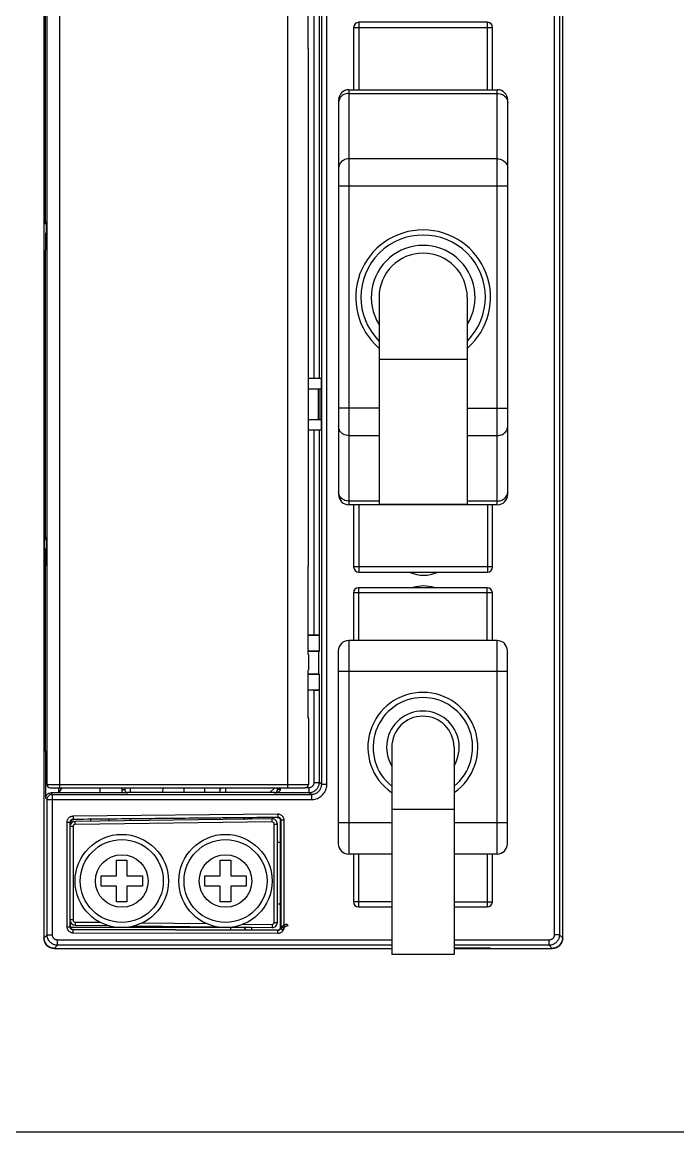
# Model space of a CAD drawing. Header units: millimetres. Extents: x 336 to 12810, y -1577 to 4105.
# Drawn here: x 8486.5 to 8549.7, y 1625.5 to 1732.6 of the extents above; entities that cross this region are included whole.
import ezdxf

# ---------------------------------------------------------------- set-up
doc = ezdxf.new("R2010")
doc.units = ezdxf.units.MM

msp = doc.modelspace()

# ---------------------------------------------------------------- linework, layer by layer
at = {"color": 7, "linetype": 'Continuous'}
for p, q in [((8488.588, 1803.135), (8488.588, 1644.24)), ((8538.588, 1644.24), (8538.588, 1803.135)), ((8537.782, 1770), (8537.782, 1644.546)), ((8538.282, 1769.517), (8538.282, 1644.546)), ((8490.073, 1751.74), (8490.073, 1658.74)), ((8512.073, 1751.74), (8512.073, 1658.74)), ((8488.873, 1751.44), (8488.873, 1659.04)), ((8515.368, 1659.1), (8515.368, 1751.381)), ((8515.867, 1659.1), (8515.867, 1751.381)), ((8488.752, 1713.142), (8488.752, 1746.905)), ((8514.041, 1730.52), (8514.041, 1738.59)), ((8514.046, 1730.532), (8514.046, 1738.59)), ((8514.605, 1736.733), (8514.605, 1698.24)), ((8515.105, 1736.741), (8515.105, 1698.24)), ((8518.938, 1732.59), (8518.938, 1726.09)), ((8531.338, 1732.59), (8518.938, 1732.59)), ((8531.338, 1726.09), (8531.338, 1732.59)), ((8518.438, 1732.09), (8518.438, 1726.09)), ((8518.438, 1732.09), (8531.838, 1732.09)), ((8531.838, 1726.09), (8531.838, 1732.09)), ((8514.041, 1730.52), (8514.046, 1730.532)), ((8514.073, 1680.26), (8514.073, 1729.92)), ((8517.988, 1726.09), (8517.988, 1686.04)), ((8517.988, 1726.09), (8532.288, 1726.09)), ((8532.288, 1686.04), (8532.288, 1726.09)), ((8516.988, 1725.09), (8516.988, 1687.04)), ((8517.988, 1725.733), (8532.288, 1725.733)), ((8533.288, 1687.04), (8533.288, 1725.09)), ((8532.288, 1719.415), (8517.988, 1719.415)), ((8533.288, 1716.772), (8516.988, 1716.772)), ((8488.752, 1713.142), (8488.815, 1713.079)), ((8488.815, 1713.079), (8488.815, 1712.302)), ((8488.815, 1712.302), (8488.754, 1712.24)), ((8488.754, 1710.606), (8488.754, 1712.24)), ((8488.873, 1710.725), (8488.752, 1710.605)), ((8488.752, 1682.692), (8488.752, 1710.605)), ((8520.888, 1706.065), (8520.888, 1686.065)), ((8529.388, 1706.065), (8529.388, 1686.065)), ((8529.388, 1700.065), (8520.888, 1700.065)), ((8515.297, 1698.24), (8514.073, 1698.24)), ((8515.297, 1698.24), (8515.297, 1697.24)), ((8514.073, 1697.24), (8515.297, 1697.24)), ((8515.027, 1697.24), (8515.027, 1694.24)), ((8515.227, 1694.24), (8515.227, 1697.24)), ((8520.888, 1695.359), (8516.988, 1695.359)), ((8529.388, 1695.359), (8533.288, 1695.359)), ((8515.297, 1694.24), (8514.073, 1694.24)), ((8515.297, 1694.24), (8515.297, 1693.24)), ((8515.297, 1693.24), (8514.073, 1693.24)), ((8514.605, 1693.24), (8514.605, 1673.453)), ((8515.105, 1693.24), (8515.105, 1673.445)), ((8517.988, 1692.716), (8520.888, 1692.716)), ((8529.388, 1692.716), (8532.288, 1692.716)), ((8520.888, 1686.398), (8517.988, 1686.398)), ((8532.288, 1686.398), (8529.388, 1686.398)), ((8532.288, 1686.04), (8517.988, 1686.04)), ((8518.438, 1686.04), (8518.438, 1680.04)), ((8518.938, 1686.04), (8518.938, 1679.54)), ((8529.388, 1686.065), (8520.888, 1686.065)), ((8531.338, 1686.04), (8531.338, 1679.54)), ((8531.838, 1680.04), (8531.838, 1686.04)), ((8488.588, 1684.74), (8488.626, 1684.74)), ((8488.626, 1675.74), (8488.626, 1684.74)), ((8488.752, 1682.692), (8488.815, 1682.629)), ((8488.815, 1682.629), (8488.815, 1681.852)), ((8488.815, 1681.852), (8488.754, 1681.79)), ((8488.754, 1680.156), (8488.754, 1681.79)), ((8488.873, 1680.275), (8488.752, 1680.155)), ((8488.752, 1662.24), (8488.752, 1680.155)), ((8531.838, 1680.04), (8518.438, 1680.04)), ((8514.046, 1679.648), (8514.041, 1679.661)), ((8514.041, 1671.59), (8514.041, 1679.661)), ((8514.046, 1671.59), (8514.046, 1679.649)), ((8518.938, 1679.54), (8531.338, 1679.54)), ((8531.313, 1678.04), (8518.913, 1678.04)), ((8518.913, 1678.04), (8518.913, 1672.94)), ((8531.313, 1672.94), (8531.313, 1678.04)), ((8531.813, 1677.54), (8518.413, 1677.54)), ((8518.413, 1677.54), (8518.413, 1672.94)), ((8531.813, 1672.94), (8531.813, 1677.54)), ((8488.588, 1675.74), (8488.626, 1675.74)), ((8514.605, 1673.453), (8514.046, 1673.453)), ((8515.144, 1673.425), (8514.046, 1673.425)), ((8515.105, 1673.445), (8515.144, 1673.425)), ((8515.144, 1671.931), (8515.144, 1673.425)), ((8517.963, 1672.94), (8517.963, 1652.34)), ((8532.263, 1672.94), (8517.963, 1672.94)), ((8532.263, 1652.34), (8532.263, 1672.94)), ((8514.041, 1671.59), (8514.073, 1671.59)), ((8514.046, 1671.931), (8515.144, 1671.931)), ((8515.088, 1671.903), (8514.046, 1671.903)), ((8514.073, 1671.59), (8514.073, 1670.09)), ((8515.088, 1671.903), (8515.144, 1671.931)), ((8515.088, 1669.703), (8515.088, 1671.903)), ((8516.963, 1671.94), (8516.963, 1653.34)), ((8533.263, 1653.34), (8533.263, 1671.94)), ((8514.041, 1666.02), (8514.041, 1670.09)), ((8514.041, 1670.09), (8514.073, 1670.09)), ((8514.046, 1666.032), (8514.046, 1670.09)), ((8515.088, 1669.703), (8514.046, 1669.703)), ((8515.144, 1669.675), (8514.046, 1669.675)), ((8515.088, 1669.703), (8515.144, 1669.675)), ((8515.144, 1668.181), (8515.144, 1669.675)), ((8533.263, 1669.94), (8516.963, 1669.94)), ((8514.046, 1668.181), (8515.144, 1668.181)), ((8514.605, 1668.153), (8514.046, 1668.153)), ((8514.605, 1668.153), (8514.605, 1659.232)), ((8515.105, 1668.161), (8515.144, 1668.181)), ((8515.105, 1668.161), (8515.105, 1659.232)), ((8514.041, 1666.02), (8514.046, 1666.032)), ((8514.073, 1665.42), (8514.073, 1659.04)), ((8488.873, 1662.24), (8488.752, 1662.24)), ((8488.754, 1657.741), (8488.754, 1662.24)), ((8522.113, 1662.64), (8522.113, 1642.64)), ((8528.113, 1662.64), (8528.113, 1642.64)), ((8488.873, 1659.04), (8514.073, 1659.04)), ((8489.173, 1658.74), (8513.773, 1658.74)), ((8490.3, 1658.74), (8489.988, 1658.24)), ((8489.988, 1658.74), (8489.988, 1658.24)), ((8493.988, 1658.74), (8493.988, 1658.24)), ((8496.083, 1658.74), (8496.083, 1658.546)), ((8496.383, 1658.546), (8496.083, 1658.546)), ((8496.383, 1658.74), (8496.383, 1658.546)), ((8496.888, 1658.74), (8496.888, 1658.279)), ((8500.001, 1658.279), (8500.107, 1658.74)), ((8502.088, 1658.279), (8502.088, 1658.74)), ((8504.088, 1658.279), (8504.088, 1658.74)), ((8505.588, 1658.279), (8505.588, 1658.74)), ((8506.088, 1658.74), (8506.088, 1658.279)), ((8510.376, 1658.279), (8510.838, 1658.74)), ((8514.105, 1658.732), (8513.773, 1658.732)), ((8514.105, 1658.732), (8514.105, 1658.232)), ((8514.605, 1659.232), (8515.105, 1659.232)), ((8515.368, 1659.1), (8515.105, 1659.232)), ((8515.368, 1659.1), (8515.867, 1659.1)), ((8488.754, 1657.741), (8488.893, 1657.601)), ((8488.893, 1657.601), (8514.367, 1657.601)), ((8488.893, 1644.546), (8488.893, 1657.601)), ((8496.166, 1658.24), (8489.254, 1658.24)), ((8489.254, 1658.24), (8489.393, 1658.101)), ((8489.393, 1658.101), (8514.368, 1658.101)), ((8489.393, 1658.101), (8489.393, 1644.546)), ((8510.826, 1658.279), (8496.65, 1658.279)), ((8496.683, 1658.246), (8496.65, 1658.279)), ((8510.779, 1658.232), (8510.826, 1658.279)), ((8514.105, 1658.232), (8510.779, 1658.232)), ((8514.368, 1658.101), (8514.105, 1658.232)), ((8514.367, 1658.101), (8514.367, 1657.601)), ((8528.113, 1656.64), (8522.113, 1656.64)), ((8490.816, 1645.318), (8490.816, 1655.415)), ((8490.816, 1655.415), (8491.116, 1655.415)), ((8491.116, 1655.14), (8491.116, 1655.415)), ((8491.149, 1655.223), (8491.149, 1655.382)), ((8491.175, 1655.261), (8491.175, 1655.384)), ((8491.41, 1656.015), (8511.115, 1656.209)), ((8491.41, 1656.015), (8491.413, 1655.715)), ((8491.413, 1655.715), (8511.118, 1655.909)), ((8510.582, 1655.734), (8491.582, 1655.497)), ((8491.585, 1655.197), (8491.582, 1655.497)), ((8510.585, 1655.434), (8491.585, 1655.197)), ((8493.088, 1655.698), (8493.088, 1655.515)), ((8494.888, 1655.538), (8494.888, 1655.715)), ((8496.888, 1655.735), (8496.888, 1655.563)), ((8505.588, 1655.672), (8505.588, 1655.819)), ((8506.088, 1655.824), (8506.088, 1655.678)), ((8507.797, 1655.699), (8507.94, 1655.842)), ((8508.513, 1655.708), (8508.654, 1655.849)), ((8510.585, 1655.434), (8510.582, 1655.734)), ((8510.788, 1645.747), (8510.788, 1655.234)), ((8510.788, 1655.234), (8511.088, 1655.234)), ((8511.088, 1645.747), (8511.088, 1655.234)), ((8511.115, 1656.209), (8511.118, 1655.909)), ((8511.388, 1655.576), (8511.421, 1655.609)), ((8511.388, 1645.29), (8511.388, 1655.565)), ((8511.421, 1655.609), (8511.421, 1645.27)), ((8511.721, 1655.609), (8511.421, 1655.609)), ((8511.721, 1655.609), (8511.721, 1645.27)), ((8522.113, 1655.34), (8516.963, 1655.34)), ((8533.263, 1655.34), (8528.113, 1655.34)), ((8491.088, 1654.997), (8491.088, 1645.984)), ((8491.388, 1654.997), (8491.088, 1654.997)), ((8491.388, 1654.997), (8491.388, 1645.984)), ((8511.088, 1653.49), (8511.388, 1653.49)), ((8522.113, 1652.34), (8517.963, 1652.34)), ((8518.413, 1652.34), (8518.413, 1647.74)), ((8518.913, 1652.34), (8518.913, 1647.24)), ((8532.263, 1652.34), (8528.113, 1652.34)), ((8531.313, 1652.34), (8531.313, 1647.24)), ((8531.813, 1647.74), (8531.813, 1652.34)), ((8495.588, 1650.24), (8495.588, 1651.74)), ((8495.588, 1651.74), (8496.588, 1651.74)), ((8496.588, 1651.74), (8496.588, 1650.24)), ((8505.588, 1650.24), (8505.588, 1651.74)), ((8505.588, 1651.74), (8506.588, 1651.74)), ((8506.588, 1651.74), (8506.588, 1650.24)), ((8494.088, 1650.24), (8495.588, 1650.24)), ((8494.088, 1649.24), (8494.088, 1650.24)), ((8496.588, 1650.24), (8498.088, 1650.24)), ((8498.088, 1650.24), (8498.088, 1649.24)), ((8504.088, 1650.24), (8505.588, 1650.24)), ((8504.088, 1649.24), (8504.088, 1650.24)), ((8506.588, 1650.24), (8508.088, 1650.24)), ((8508.088, 1650.24), (8508.088, 1649.24)), ((8495.588, 1649.24), (8494.088, 1649.24)), ((8495.588, 1647.74), (8495.588, 1649.24)), ((8496.588, 1649.24), (8496.588, 1647.74)), ((8498.088, 1649.24), (8496.588, 1649.24)), ((8505.588, 1649.24), (8504.088, 1649.24)), ((8505.588, 1647.74), (8505.588, 1649.24)), ((8506.588, 1649.24), (8506.588, 1647.74)), ((8508.088, 1649.24), (8506.588, 1649.24)), ((8496.588, 1647.74), (8495.588, 1647.74)), ((8506.588, 1647.74), (8505.588, 1647.74)), ((8522.113, 1647.74), (8518.413, 1647.74)), ((8528.113, 1647.74), (8531.813, 1647.74)), ((8511.388, 1647.49), (8511.088, 1647.49)), ((8518.913, 1647.24), (8522.113, 1647.24)), ((8528.113, 1647.24), (8531.313, 1647.24)), ((8491.388, 1645.984), (8491.088, 1645.984)), ((8491.116, 1645.318), (8491.116, 1645.841)), ((8491.149, 1645.351), (8491.149, 1645.758)), ((8491.15, 1645.351), (8491.151, 1645.755)), ((8491.585, 1645.784), (8491.582, 1645.484)), ((8491.585, 1645.784), (8494.024, 1645.754)), ((8498.047, 1645.703), (8504.29, 1645.625)), ((8507.794, 1645.582), (8510.585, 1645.547)), ((8510.585, 1645.547), (8510.582, 1645.247)), ((8510.788, 1645.747), (8511.088, 1645.747)), ((8512.125, 1645.44), (8511.992, 1645.573)), ((8488.893, 1644.546), (8488.588, 1644.24)), ((8488.893, 1644.546), (8489.393, 1644.546)), ((8490.816, 1645.318), (8491.116, 1645.318)), ((8508.588, 1645.24), (8491.179, 1645.24)), ((8491.449, 1645.051), (8491.415, 1645.018)), ((8511.12, 1644.97), (8491.415, 1645.018)), ((8491.415, 1644.718), (8491.415, 1645.018)), ((8511.12, 1644.67), (8491.415, 1644.718)), ((8511.087, 1644.997), (8491.449, 1645.051)), ((8491.582, 1645.484), (8494.792, 1645.444)), ((8497.283, 1645.413), (8505.36, 1645.312)), ((8497.388, 1645.412), (8497.388, 1645.34)), ((8497.388, 1645.34), (8502.588, 1645.34)), ((8498.209, 1645.24), (8498.319, 1645.34)), ((8501.556, 1645.36), (8501.556, 1645.24)), ((8501.588, 1645.359), (8501.588, 1645.24)), ((8505, 1645.317), (8505.028, 1645.286)), ((8506.588, 1645.009), (8506.588, 1645.24)), ((8506.704, 1645.295), (8510.582, 1645.247)), ((8508.123, 1645.005), (8507.888, 1645.24)), ((8508.295, 1645.24), (8508.295, 1645.275)), ((8508.588, 1645.272), (8508.588, 1645.004)), ((8511.12, 1644.97), (8511.087, 1645.003)), ((8511.12, 1644.67), (8511.12, 1644.97)), ((8511.421, 1645.27), (8511.388, 1645.303)), ((8511.721, 1645.27), (8511.421, 1645.27)), ((8511.484, 1645.082), (8511.625, 1644.941)), ((8538.282, 1644.546), (8537.782, 1644.546)), ((8538.282, 1644.546), (8538.588, 1644.24)), ((8489.893, 1643.546), (8489.588, 1643.24)), ((8522.113, 1644.046), (8489.893, 1644.046)), ((8489.893, 1643.546), (8489.893, 1644.046)), ((8522.113, 1643.546), (8489.893, 1643.546)), ((8537.282, 1644.046), (8528.113, 1644.046)), ((8537.282, 1643.546), (8528.113, 1643.546)), ((8537.282, 1643.546), (8537.282, 1644.046)), ((8537.282, 1643.546), (8537.588, 1643.24)), ((8489.588, 1643.24), (8522.113, 1643.24)), ((8528.113, 1642.64), (8522.113, 1642.64)), ((8528.113, 1643.279), (8531.588, 1643.279)), ((8528.113, 1643.24), (8537.588, 1643.24)), ((8531.588, 1643.24), (8531.588, 1643.279))]:
    msp.add_line(p, q, dxfattribs=at)
msp.add_line((8249.374, 1625.542), (8789.374, 1625.542))
for centre, radius in [((8496.088, 1649.74), 4.5), ((8506.088, 1649.74), 4.5), ((8496.088, 1649.74), 4), ((8506.088, 1649.74), 4), ((8496.088, 1649.74), 2.537), ((8506.088, 1649.74), 2.537)]:
    msp.add_circle(centre, radius, dxfattribs=at)
for centre, radius, start, end in [((8518.938, 1732.09), 0.5, 90, 180), ((8531.338, 1732.09), 0.5, 0, 90), ((8517.988, 1725.09), 1, 90, 180), ((8532.288, 1725.09), 1, 0, 90), ((8525.138, 1706.065), 6.5, 311.03496, 228.96504), ((8525.138, 1706.065), 6, 315.2713, 224.72879), ((8525.138, 1706.065), 5, 328.70037, 211.29963), ((8525.138, 1706.065), 4.25, 0, 180), ((8517.988, 1687.04), 1, 180, 270), ((8532.288, 1687.04), 1, 270, 0), ((8518.938, 1680.04), 0.5, 180, 270), ((8531.338, 1680.04), 0.5, 270, 0), ((8525.188, 1682.565), 3.317, 247.10304, 292.90247), ((8518.913, 1677.54), 0.5, 90, 180), ((8525.188, 1674.89), 3.317, 72.26015, 107.76051), ((8531.313, 1677.54), 0.5, 0, 90), ((8517.963, 1671.94), 1, 90, 180), ((8532.263, 1671.94), 1, 0, 90), ((8525.113, 1662.64), 5.3, 304.6163, 235.37235), ((8525.113, 1662.64), 4.8, 308.77013, 231.25459), ((8525.113, 1662.64), 3.5, 329.56273, 210.43727), ((8525.113, 1662.64), 3, 0, 180), ((8489.173, 1659.04), 0.3, 180, 270), ((8513.773, 1659.04), 0.3, 270, 0), ((8491.588, 1654.997), 0.5, 90.71616, 180), ((8491.588, 1654.997), 0.2, 90.71616, 180), ((8510.588, 1655.234), 0.5, 0, 90.71616), ((8510.588, 1655.234), 0.2, 0, 90.71616), ((8517.963, 1653.34), 1, 180, 270), ((8532.263, 1653.34), 1, 270, 0), ((8518.913, 1647.74), 0.5, 180, 270), ((8531.313, 1647.74), 0.5, 270, 0), ((8491.588, 1645.984), 0.5, 180, 269.28384), ((8491.588, 1645.984), 0.2, 180, 269.28384), ((8510.588, 1645.747), 0.5, 269.28384, 0), ((8510.588, 1645.747), 0.2, 269.28384, 0), ((8497.388, 1645.84), 0.5, 246.36286, 270), ((8489.588, 1644.24), 1, 180, 270), ((8537.588, 1644.24), 1, 270, 0)]:
    msp.add_arc(centre, radius, start, end, dxfattribs=at)
for points, start_tangent, end_tangent in [([(8514.073, 1729.92), (8514.064, 1730.232), (8514.041, 1730.52)], (-0.0000029, 1), (-0.1048733, 0.9944856)), ([(8514.047, 1730.52), (8514.046, 1730.534)], (-0.0854524, 0.9963423), (-0.0874217, 0.9961714)), ([(8514.073, 1729.919), (8514.071, 1730.081), (8514.058, 1730.382), (8514.047, 1730.52)], (0.0000387, 1), (-0.0854524, 0.9963423)), ([(8517.022, 1725.08), (8516.988, 1724.852)], (-0.2906709, -0.9568231), (0, -1)), ([(8517.988, 1725.733), (8517.729, 1725.703), (8517.488, 1725.615), (8517.281, 1725.475), (8517.122, 1725.293), (8517.022, 1725.08)], (-1, 0), (-0.2906709, -0.9568231)), ([(8532.288, 1725.733), (8532.547, 1725.703), (8532.788, 1725.615), (8532.995, 1725.475), (8533.154, 1725.293), (8533.254, 1725.08)], (1, 0), (0.2906708, -0.9568231)), ([(8533.254, 1725.08), (8533.288, 1724.852)], (0.2906708, -0.9568231), (0, -1)), ([(8517.988, 1719.415), (8517.729, 1719.385), (8517.488, 1719.297), (8517.281, 1719.157), (8517.122, 1718.974), (8517.022, 1718.762), (8516.988, 1718.534)], (-1, 0), (0, -1)), ([(8532.288, 1719.415), (8532.547, 1719.385), (8532.788, 1719.297), (8532.995, 1719.157), (8533.154, 1718.974), (8533.254, 1718.762), (8533.288, 1718.534)], (1, 0), (0, -1)), ([(8488.752, 1713.142), (8488.792, 1713.292), (8488.868, 1713.379)], (0, 1), (0.7901736, 0.612883)), ([(8488.868, 1713.25), (8488.855, 1713.229), (8488.815, 1713.079)], (-0.5690217, -0.8223225), (-0.0003046, -1)), ([(8488.815, 1713.079), (8488.86, 1713.078), (8488.873, 1713.079)], (0.9282475, -0.3719631), (0.9996401, 0.0268277)), ([(8488.868, 1712.005), (8488.794, 1712.09), (8488.754, 1712.24)], (-0.7849729, 0.6195301), (0, 1)), ([(8488.873, 1712.302), (8488.839, 1712.303), (8488.815, 1712.302)], (-0.9991369, -0.0415377), (-0.9292574, -0.369433)), ([(8488.868, 1712.131), (8488.855, 1712.152), (8488.815, 1712.302)], (-0.5690216, 0.8223226), (-0.0003046, 1)), ([(8517.988, 1692.716), (8517.729, 1692.746), (8517.488, 1692.834), (8517.281, 1692.974), (8517.122, 1693.157), (8517.022, 1693.369), (8516.988, 1693.597)], (-1, 0), (0, 1)), ([(8532.288, 1692.716), (8532.547, 1692.746), (8532.788, 1692.834), (8532.995, 1692.974), (8533.154, 1693.157), (8533.254, 1693.369), (8533.288, 1693.597)], (1, 0), (0, 1)), ([(8517.988, 1686.398), (8517.729, 1686.428), (8517.488, 1686.516), (8517.281, 1686.656), (8517.122, 1686.838), (8517.022, 1687.051), (8516.988, 1687.279)], (-1, 0), (0, 1)), ([(8533.254, 1687.051), (8533.288, 1687.279)], (0.2906709, 0.9568231), (0, 1)), ([(8532.288, 1686.398), (8532.547, 1686.428), (8532.788, 1686.516), (8532.995, 1686.656), (8533.154, 1686.838), (8533.254, 1687.051)], (1, 0), (0.2906709, 0.9568231)), ([(8488.752, 1682.692), (8488.792, 1682.842), (8488.868, 1682.929)], (0, 1), (0.7901736, 0.612883)), ([(8488.868, 1682.8), (8488.855, 1682.779), (8488.815, 1682.629)], (-0.5690217, -0.8223225), (-0.0003046, -1)), ([(8488.815, 1682.629), (8488.86, 1682.628), (8488.873, 1682.629)], (0.9282475, -0.3719631), (0.9996401, 0.0268277)), ([(8488.868, 1681.555), (8488.794, 1681.64), (8488.754, 1681.79)], (-0.7849729, 0.6195301), (0, 1)), ([(8488.873, 1681.852), (8488.839, 1681.853), (8488.815, 1681.852)], (-0.9991369, -0.0415377), (-0.9292574, -0.369433)), ([(8488.868, 1681.681), (8488.855, 1681.702), (8488.815, 1681.852)], (-0.5690216, 0.8223226), (-0.0003046, 1)), ([(8514.041, 1679.661), (8514.065, 1679.953), (8514.073, 1680.26)], (0.1048684, 0.9944861), (0.0001261, 1)), ([(8514.047, 1679.661), (8514.057, 1679.787), (8514.071, 1680.088), (8514.073, 1680.26)], (0.085413, 0.9963456), (0.000108, 1)), ([(8514.046, 1679.647), (8514.047, 1679.661)], (0.0873967, 0.9961736), (0.085413, 0.9963456)), ([(8515.105, 1673.445), (8515.062, 1673.448), (8514.952, 1673.451), (8514.792, 1673.452), (8514.605, 1673.453)], (-0.8944817, 0.4471046), (-1, 0)), ([(8514.605, 1668.153), (8514.792, 1668.154), (8514.952, 1668.155), (8515.062, 1668.158), (8515.105, 1668.161)], (1, 0), (0.8944817, 0.4471046)), ([(8514.073, 1665.42), (8514.064, 1665.732), (8514.041, 1666.02)], (-0.0000029, 1), (-0.1048733, 0.9944856)), ([(8514.047, 1666.02), (8514.046, 1666.034)], (-0.0854524, 0.9963423), (-0.0874217, 0.9961714)), ([(8514.073, 1665.419), (8514.071, 1665.581), (8514.058, 1665.882), (8514.047, 1666.02)], (0.0000387, 1), (-0.0854524, 0.9963423)), ([(8496.083, 1658.546), (8496.086, 1658.477), (8496.1, 1658.403), (8496.125, 1658.323)], (0.0000101, -1), (0.371418, -0.9284658)), ([(8496.382, 1658.546), (8496.385, 1658.509), (8496.392, 1658.47), (8496.407, 1658.427)], (0.0003111, -1), (0.3949433, -0.9187055)), ([(8496.407, 1658.427), (8496.43, 1658.384), (8496.464, 1658.341), (8496.47, 1658.334)], (0.3949433, -0.9187055), (0.706504, -0.707709)), ([(8496.437, 1658.367), (8496.499, 1658.319)], (0.7071068, -0.7071068), (0.867064, -0.4981968)), ([(8505.588, 1658.49), (8505.628, 1658.688)], (0, 1), (0.3935544, 0.9193013)), ([(8510.779, 1658.232), (8510.883, 1658.239), (8510.976, 1658.254), (8511.056, 1658.276), (8511.127, 1658.302), (8511.188, 1658.333), (8511.24, 1658.366), (8511.284, 1658.401), (8511.319, 1658.437)], (0.9999233, 0.0123824), (0.6543562, 0.7561865)), ([(8511, 1658.329), (8511.014, 1658.344), (8511.037, 1658.372), (8511.055, 1658.402)], (0.7066914, 0.7075219), (0.4797745, 0.8773918)), ([(8511.055, 1658.402), (8511.069, 1658.432), (8511.081, 1658.465), (8511.089, 1658.502)], (0.4797745, 0.8773918), (0.152666, 0.9882778)), ([(8511.089, 1658.502), (8511.093, 1658.546)], (0.152666, 0.9882778), (0.0086662, 0.9999624)), ([(8511.093, 1658.546), (8511.131, 1658.581), (8511.241, 1658.606)], (-0.0726916, 0.9973545), (0.9937509, 0.1116207)), ([(8511.093, 1658.642), (8511.093, 1658.732)], (0.0019762, 0.999998), (-0.0000047, 1)), ([(8511.093, 1658.546), (8511.093, 1658.642)], (0.004175, 0.9999913), (0.0019762, 0.999998)), ([(8511.241, 1658.606), (8511.393, 1658.615)], (0.9937509, 0.1116207), (0.9999922, -0.0039524)), ([(8511.319, 1658.437), (8511.348, 1658.475)], (0.6543562, 0.7561865), (0.5463375, 0.8375651)), ([(8511.348, 1658.475), (8511.37, 1658.515), (8511.386, 1658.562), (8511.393, 1658.615)], (0.5463375, 0.8375651), (0.0067909, 0.9999769)), ([(8511.393, 1658.615), (8511.393, 1658.676), (8511.393, 1658.732)], (0.0066835, 0.9999777), (0.0000004, 1)), ([(8515.105, 1659.232), (8515.096, 1659.102), (8515.072, 1658.978), (8515.031, 1658.854), (8514.97, 1658.731), (8514.887, 1658.609), (8514.779, 1658.493), (8514.642, 1658.388), (8514.479, 1658.304), (8514.296, 1658.25), (8514.105, 1658.232)], (-0.0003135, -1), (-1, -0.0002872)), ([(8514.605, 1659.232), (8514.601, 1659.167), (8514.589, 1659.105), (8514.568, 1659.043), (8514.538, 1658.981), (8514.496, 1658.92), (8514.442, 1658.862), (8514.374, 1658.81), (8514.292, 1658.768), (8514.201, 1658.741), (8514.105, 1658.732)], (-0.0000186, -1), (-1, 0.0000703)), ([(8514.367, 1657.601), (8514.832, 1657.674), (8515.25, 1657.887), (8515.581, 1658.219), (8515.794, 1658.636), (8515.867, 1659.1)], (1, -0.0001157), (0.0000935, 1)), ([(8514.368, 1658.101), (8514.677, 1658.15), (8514.956, 1658.292), (8515.177, 1658.512), (8515.319, 1658.79), (8515.368, 1659.1)], (0.9999999, -0.0003345), (-0.0002775, 1)), ([(8488.754, 1657.741), (8488.792, 1657.932), (8488.9, 1658.094), (8489.062, 1658.202), (8489.254, 1658.24)], (0, 1), (1, 0)), ([(8488.893, 1657.601), (8488.903, 1657.699), (8488.936, 1657.803), (8488.998, 1657.907), (8489.095, 1658.001), (8489.227, 1658.072), (8489.393, 1658.101)], (0.0003046, 1), (1, 0.0003046)), ([(8496.125, 1658.323), (8496.166, 1658.24)], (0.371418, -0.9284658), (0.5089078, -0.8608211)), ([(8496.348, 1658.241), (8496.166, 1658.24)], (-0.9999728, -0.0073716), (-1, 0.0000003)), ([(8496.683, 1658.246), (8496.52, 1658.243), (8496.348, 1658.241)], (-0.9998474, -0.017468), (-0.9999728, -0.0073716)), ([(8496.47, 1658.334), (8496.507, 1658.302), (8496.56, 1658.272), (8496.62, 1658.252), (8496.683, 1658.246)], (0.706504, -0.707709), (1, -0.0002622)), ([(8496.499, 1658.319), (8496.65, 1658.279)], (0.867064, -0.4981968), (1, 0)), ([(8510.826, 1658.279), (8510.976, 1658.319), (8510.997, 1658.332)], (1, 0), (0.8219276, 0.569592)), ([(8490.816, 1655.415), (8490.823, 1655.505), (8490.846, 1655.602), (8490.89, 1655.703), (8490.957, 1655.801), (8491.047, 1655.888), (8491.156, 1655.955), (8491.279, 1655.999), (8491.41, 1656.015)], (-0.0000028, 1), (0.9999509, 0.0099084)), ([(8491.116, 1655.415), (8491.12, 1655.46), (8491.131, 1655.509), (8491.153, 1655.559), (8491.186, 1655.608), (8491.231, 1655.651), (8491.286, 1655.685), (8491.347, 1655.707), (8491.413, 1655.715)], (-0.0003036, 1), (0.999954, 0.0095902)), ([(8491.149, 1655.382), (8491.189, 1655.531), (8491.298, 1655.641), (8491.457, 1655.682)], (0, 1), (0.9999514, 0.009863)), ([(8491.175, 1655.384), (8491.214, 1655.532), (8491.321, 1655.64)], (0.0024659, 0.999997), (0.8525367, 0.5226673)), ([(8491.321, 1655.64), (8491.425, 1655.679)], (0.8525367, 0.5226673), (0.9886039, 0.1505399)), ([(8491.425, 1655.679), (8491.457, 1655.682)], (0.9886039, 0.1505399), (0.9999565, 0.0093299)), ([(8491.58, 1655.683), (8491.446, 1655.682)], (-0.9999523, -0.0097638), (-0.9999523, -0.0097642)), ([(8510.58, 1655.868), (8504.638, 1655.81), (8498.094, 1655.747), (8491.58, 1655.683)], (-0.9999534, -0.0096531), (-0.9999523, -0.0097638)), ([(8511.082, 1655.873), (8510.58, 1655.868)], (-0.9999535, -0.009648), (-0.9999534, -0.0096531)), ([(8511.082, 1655.873), (8511.239, 1655.831), (8511.352, 1655.713), (8511.388, 1655.576)], (0.9999535, 0.009648), (0.0134265, -0.9999099)), ([(8511.115, 1656.209), (8511.205, 1656.203), (8511.303, 1656.181), (8511.405, 1656.138), (8511.504, 1656.071), (8511.592, 1655.98), (8511.662, 1655.87), (8511.706, 1655.744), (8511.721, 1655.609)], (0.9999513, 0.009868), (0.000075, -1)), ([(8511.118, 1655.909), (8511.163, 1655.906), (8511.212, 1655.895), (8511.263, 1655.873), (8511.313, 1655.84), (8511.357, 1655.795), (8511.391, 1655.739), (8511.413, 1655.677), (8511.421, 1655.609)], (0.9999482, 0.010174), (-0.0002594, -1)), ([(8511.484, 1645.082), (8511.508, 1645.234), (8511.579, 1645.371), (8511.689, 1645.48), (8511.83, 1645.55), (8511.992, 1645.573)], (0, 1), (0.9998529, -0.0171505)), ([(8489.893, 1643.546), (8489.769, 1643.554), (8489.646, 1643.577), (8489.522, 1643.618), (8489.397, 1643.678), (8489.273, 1643.762), (8489.153, 1643.873), (8489.047, 1644.014), (8488.963, 1644.179), (8488.911, 1644.36), (8488.893, 1644.546)], (-1, 0.0001505), (-0.0001497, 1)), ([(8489.893, 1644.046), (8489.831, 1644.05), (8489.77, 1644.062), (8489.708, 1644.082), (8489.645, 1644.112), (8489.583, 1644.154), (8489.523, 1644.21), (8489.47, 1644.28), (8489.428, 1644.362), (8489.402, 1644.453), (8489.393, 1644.546)], (-1, -0.0000037), (0.0000084, 1)), ([(8491.415, 1644.718), (8491.324, 1644.725), (8491.227, 1644.749), (8491.126, 1644.793), (8491.028, 1644.86), (8490.942, 1644.951), (8490.874, 1645.061), (8490.831, 1645.185), (8490.816, 1645.318)], (-0.999997, 0.0024622), (-0.0000565, 1)), ([(8491.37, 1645.022), (8491.322, 1645.033), (8491.271, 1645.055), (8491.222, 1645.089), (8491.179, 1645.135), (8491.145, 1645.19), (8491.124, 1645.252), (8491.116, 1645.318)], (-0.9882978, 0.1525369), (0.0002678, 1)), ([(8491.15, 1645.349), (8491.189, 1645.201), (8491.299, 1645.092), (8491.449, 1645.051)], (0, -1), (0.999997, -0.0024659)), ([(8491.415, 1645.018), (8491.37, 1645.022)], (-0.9999977, 0.0021595), (-0.9882978, 0.1525369)), ([(8511.087, 1645.003), (8511.237, 1645.043), (8511.347, 1645.153), (8511.388, 1645.303)], (0.9999969, -0.0024807), (-0.0000149, 1)), ([(8511.421, 1645.27), (8511.418, 1645.226), (8511.408, 1645.181), (8511.389, 1645.134), (8511.358, 1645.085), (8511.314, 1645.04), (8511.258, 1645.003), (8511.192, 1644.978), (8511.12, 1644.97)], (0.0003126, -1), (-0.9999963, 0.002736)), ([(8511.721, 1645.27), (8511.715, 1645.183), (8511.694, 1645.093), (8511.656, 1644.998), (8511.595, 1644.901), (8511.507, 1644.81), (8511.395, 1644.736), (8511.263, 1644.687), (8511.12, 1644.67)], (0.0000117, -1), (-0.9999971, 0.0024111)), ([(8511.625, 1644.941), (8511.663, 1645.132), (8511.772, 1645.294), (8511.934, 1645.402), (8512.125, 1645.44)], (0, 1), (1, 0)), ([(8538.282, 1644.546), (8538.274, 1644.421), (8538.251, 1644.299), (8538.211, 1644.175), (8538.15, 1644.05), (8538.066, 1643.925), (8537.955, 1643.806), (8537.814, 1643.7), (8537.65, 1643.616), (8537.469, 1643.564), (8537.282, 1643.546)], (-0.0001505, -1), (-1, -0.0001497)), ([(8537.782, 1644.546), (8537.778, 1644.484), (8537.767, 1644.422), (8537.747, 1644.36), (8537.716, 1644.298), (8537.674, 1644.236), (8537.619, 1644.176), (8537.548, 1644.123), (8537.466, 1644.081), (8537.376, 1644.055), (8537.282, 1644.046)], (0.0000037, -1), (-1, 0.0000084)), ([(8489.588, 1643.24), (8489.205, 1643.317), (8488.881, 1643.533), (8488.664, 1643.858), (8488.588, 1644.24)], (-1, 0), (0, 1)), ([(8538.588, 1644.24), (8538.512, 1643.858), (8538.295, 1643.533), (8537.971, 1643.317), (8537.588, 1643.24)], (0, -1), (-1, 0))]:
    msp.add_spline(points, degree=3, dxfattribs=dict(at, start_tangent=start_tangent, end_tangent=end_tangent))

doc.saveas('drawing.dxf')
